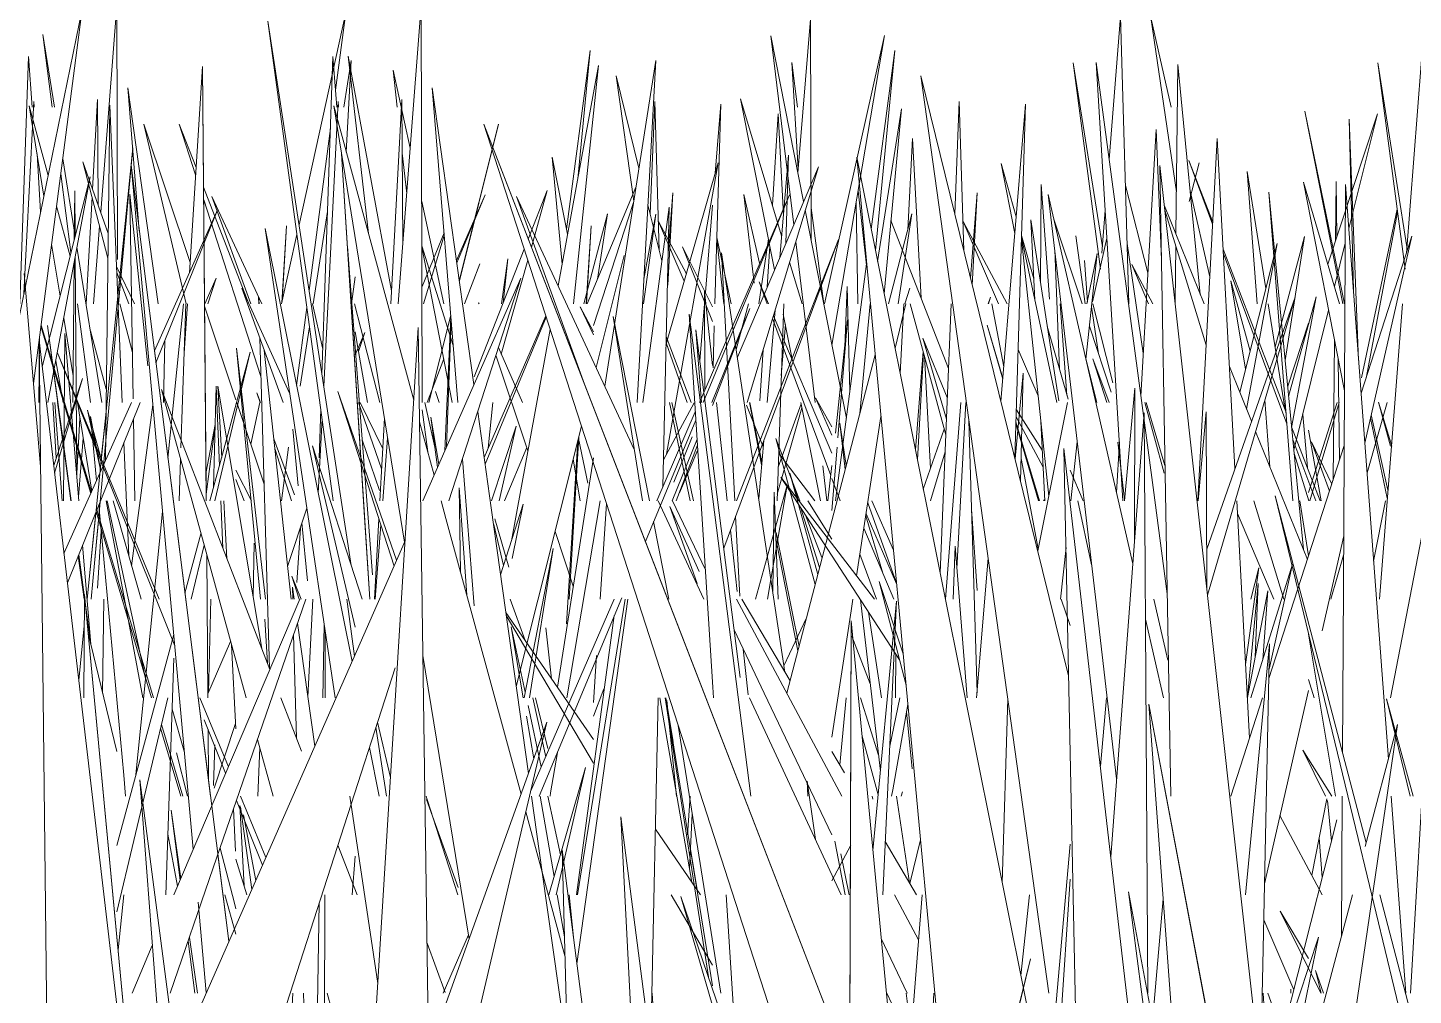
# Model space of a CAD drawing. Header units: millimetres. Extents: x -9575 to 27274, y -4387 to 11354.
# Drawn here: x -6146.04 to -6107.22, y 3088.56 to 3115.67 of the extents above; entities that cross this region are included whole.
import ezdxf

# ---------------------------------------------------------------- set-up
doc = ezdxf.new("R2010")
doc.units = ezdxf.units.MM
doc.layers.add('G-IMPT', color=8, linetype='Continuous', lineweight=9)

# ---------------------------------------------------------------- blocks, each defined once
blk = doc.blocks.new('Grass Array - 25_dwg-V14-North')
at = {"layer": 'G-IMPT'}
for p, q in [((-6138.436, 3110.147), (-6137.127, 3116.099)), ((-6137.414, 3113.917), (-6137.127, 3116.099)), ((-6124.462, 3111.608), (-6124.109, 3115.91)), ((-6124.088, 3109.716), (-6124.109, 3115.91)), ((-6145.616, 3115.485), (-6145.352, 3113.449)), ((-6145.616, 3115.485), (-6145.289, 3113.449)), ((-6124.302, 3110.8), (-6125.219, 3115.448)), ((-6124.58, 3110.147), (-6125.219, 3115.448)), ((-6123.719, 3107.931), (-6122.033, 3115.453)), ((-6123.508, 3106.775), (-6122.033, 3115.453)), ((-6136.492, 3109.908), (-6137.057, 3114.87)), ((-6135.847, 3108.298), (-6137.057, 3114.87)), ((-6131.177, 3108.434), (-6130.045, 3114.615)), ((-6130.744, 3107.931), (-6130.045, 3114.615)), ((-6113.873, 3109.886), (-6113.815, 3114.644)), ((-6113.191, 3108.198), (-6113.815, 3114.644)), ((-6135.683, 3113.449), (-6135.795, 3114.484)), ((-6135.321, 3112.296), (-6135.795, 3114.484)), ((-6125.174, 3110.699), (-6125.01, 3113.255)), ((-6124.868, 3110.418), (-6125.01, 3113.255)), ((-6122.229, 3109.124), (-6121.56, 3113.397)), ((-6122.047, 3108.215), (-6121.56, 3113.397)), ((-6109.202, 3107.931), (-6110.264, 3113.33)), ((-6110.264, 3113.33), (-6109.147, 3107.931)), ((-6141.594, 3107.931), (-6142.781, 3112.967)), ((-6141.489, 3109.094), (-6142.781, 3112.967)), ((-6138.154, 3108.304), (-6137.556, 3112.843)), ((-6133.946, 3108.58), (-6132.845, 3112.965)), ((-6133.945, 3108.579), (-6132.845, 3112.965)), ((-6145.055, 3111.997), (-6144.707, 3109.831)), ((-6143.79, 3109.216), (-6144.49, 3111.915)), ((-6143.782, 3109.909), (-6144.49, 3111.915)), ((-6135.42, 3111.022), (-6135.543, 3112.16)), ((-6124.972, 3109.228), (-6124.721, 3112.102)), ((-6124.804, 3109.622), (-6124.721, 3112.102)), ((-6145.11, 3111.578), (-6144.823, 3109.368)), ((-6128.157, 3106.777), (-6126.695, 3111.883)), ((-6128.14, 3103.722), (-6126.695, 3111.883)), ((-6123.888, 3111.773), (-6126.157, 3106.443)), ((-6125.88, 3105.172), (-6123.888, 3111.773)), ((-6111.88, 3111.645), (-6111.356, 3108.359)), ((-6111.88, 3111.645), (-6111.593, 3107.931)), ((-6111.593, 3107.931), (-6111.88, 3111.645)), ((-6145.63, 3106.166), (-6144.288, 3111.492)), ((-6145.47, 3105.172), (-6144.288, 3111.492)), ((-6130.369, 3107.931), (-6128.998, 3111.206)), ((-6144.73, 3109.739), (-6144.717, 3111.1)), ((-6144.707, 3109.827), (-6144.717, 3111.1)), ((-6143.084, 3105.273), (-6143.174, 3111.006)), ((-6142.672, 3106.196), (-6143.174, 3111.006)), ((-6134.375, 3107.931), (-6134.997, 3110.798)), ((-6132.014, 3109.749), (-6131.482, 3111.106)), ((-6131.927, 3109.525), (-6131.482, 3111.106)), ((-6130.188, 3107.329), (-6129.066, 3110.774)), ((-6110.302, 3101.047), (-6111.268, 3111.062)), ((-6110.595, 3102.413), (-6111.268, 3111.062)), ((-6123.105, 3104.73), (-6124.255, 3110.558)), ((-6138.924, 3107.931), (-6138.495, 3109.878)), ((-6134.118, 3106.767), (-6134.993, 3109.563)), ((-6134.991, 3108.424), (-6134.374, 3109.921)), ((-6134.952, 3107.931), (-6134.368, 3109.848)), ((-6125.558, 3107.931), (-6125.288, 3109.755)), ((-6123.981, 3105.172), (-6124.523, 3109.669)), ((-6116.677, 3109.842), (-6116.412, 3107.931)), ((-6113.897, 3107.979), (-6113.877, 3109.559)), ((-6112.083, 3105.455), (-6111.039, 3109.625)), ((-6111.892, 3104.982), (-6111.039, 3109.625)), ((-6144.659, 3103.095), (-6144.703, 3109.271)), ((-6144.657, 3109.521), (-6143.957, 3105.172)), ((-6134.144, 3105.172), (-6134.993, 3109.531)), ((-6133.526, 3105.884), (-6132.126, 3109.462)), ((-6132.765, 3107.931), (-6132.588, 3109.195)), ((-6132.717, 3107.953), (-6132.588, 3109.195)), ((-6126.85, 3107.436), (-6127.698, 3109.533)), ((-6126.85, 3107.849), (-6127.698, 3109.533)), ((-6125.219, 3100.212), (-6126.598, 3109.365)), ((-6126.229, 3102.413), (-6126.598, 3109.365)), ((-6125.322, 3108.406), (-6125.248, 3109.551)), ((-6117.267, 3109.444), (-6117.132, 3106.094)), ((-6144.774, 3105.172), (-6144.736, 3109.098)), ((-6143.046, 3107.931), (-6143.543, 3108.96)), ((-6143.206, 3107.931), (-6143.543, 3108.81)), ((-6133.798, 3107.931), (-6133.371, 3109.053)), ((-6132.771, 3106.522), (-6132.029, 3109.161)), ((-6116.351, 3107.993), (-6116.438, 3109.144)), ((-6125.287, 3107.931), (-6125.551, 3108.552)), ((-6125.321, 3107.931), (-6125.551, 3108.552)), ((-6123.15, 3106.726), (-6123.081, 3108.416)), ((-6123.005, 3105.487), (-6123.081, 3108.416)), ((-6121.462, 3107.931), (-6121.326, 3108.374)), ((-6144.637, 3107.931), (-6144.279, 3105.172)), ((-6143.104, 3106.569), (-6143.457, 3107.931)), ((-6140.205, 3105.245), (-6141.079, 3107.866)), ((-6138.504, 3105.647), (-6138.216, 3107.833)), ((-6137.769, 3106.663), (-6138.055, 3107.931)), ((-6134.801, 3105.172), (-6134.187, 3107.617)), ((-6134.8, 3105.172), (-6134.187, 3107.616)), ((-6126.189, 3106.65), (-6125.845, 3107.931)), ((-6125.325, 3105.172), (-6125.1, 3107.757)), ((-6125.044, 3102.413), (-6124.86, 3107.931)), ((-6121.741, 3106.688), (-6121.435, 3107.931)), ((-6117.12, 3107.931), (-6116.927, 3105.371)), ((-6116.039, 3106.531), (-6116.24, 3107.85)), ((-6116.197, 3107.931), (-6115.641, 3105.722)), ((-6111.287, 3107.931), (-6110.812, 3104.952)), ((-6134.183, 3107.566), (-6134.355, 3103.81)), ((-6134.172, 3107.436), (-6134.301, 3103.932)), ((-6134.301, 3103.932), (-6134.172, 3107.436)), ((-6123.543, 3103.121), (-6125.17, 3107.523)), ((-6123.512, 3103.753), (-6125.147, 3107.601)), ((-6124.927, 3105.93), (-6124.811, 3107.35)), ((-6123.068, 3107.485), (-6123.413, 3104.309)), ((-6123.068, 3107.485), (-6123.343, 3104.182)), ((-6145.728, 3105.172), (-6145.709, 3106.965)), ((-6144.992, 3107.107), (-6145.031, 3102.413)), ((-6144.992, 3107.107), (-6144.602, 3102.413)), ((-6144.602, 3102.413), (-6144.992, 3107.107)), ((-6132.486, 3101.291), (-6131.4, 3107.215)), ((-6120.303, 3104.706), (-6120.963, 3106.974)), ((-6120.279, 3105.308), (-6120.963, 3106.974)), ((-6125.526, 3105.218), (-6125.434, 3106.648)), ((-6121.17, 3103.841), (-6120.953, 3106.598)), ((-6121.116, 3103.573), (-6120.94, 3106.551)), ((-6134.848, 3105.172), (-6134.382, 3106.394)), ((-6118.377, 3103.587), (-6118.155, 3105.995)), ((-6118.222, 3102.959), (-6118.155, 3105.995)), ((-6140.76, 3105.631), (-6140.831, 3102.787)), ((-6140.76, 3105.631), (-6140.667, 3103.393)), ((-6139.515, 3105.172), (-6139.613, 3105.44)), ((-6139.527, 3105.172), (-6139.613, 3105.44)), ((-6139.415, 3102.879), (-6140.18, 3105.172)), ((-6139.789, 3103.998), (-6139.531, 3105.172)), ((-6134.829, 3103.791), (-6134.982, 3104.966)), ((-6134.629, 3103.917), (-6134.911, 3105.172)), ((-6133.138, 3103.892), (-6133.005, 3105.172)), ((-6128.228, 3103.56), (-6127.363, 3105.164)), ((-6125.433, 3103.93), (-6125.903, 3105.093)), ((-6125.478, 3103.419), (-6125.819, 3105.172)), ((-6125.471, 3103.497), (-6125.808, 3105.172)), ((-6125.038, 3102.604), (-6124.347, 3105.016)), ((-6125.013, 3103.357), (-6124.369, 3105.13)), ((-6111.384, 3105.235), (-6111.24, 3103.368)), ((-6111.24, 3103.368), (-6111.384, 3105.235)), ((-6143.039, 3102.413), (-6143.075, 3104.709)), ((-6141.04, 3103.224), (-6140.787, 3104.555)), ((-6134.555, 3103.357), (-6134.74, 3104.755)), ((-6134.518, 3103.441), (-6134.74, 3104.755)), ((-6141.035, 3102.599), (-6140.788, 3104.507)), ((-6138.567, 3102.583), (-6139.142, 3104.154)), ((-6138.457, 3102.836), (-6138.611, 3104.42)), ((-6136.18, 3102.705), (-6136.669, 3104.126)), ((-6130.342, 3102.909), (-6130.612, 3104.163)), ((-6127.939, 3102.939), (-6127.422, 3104.206)), ((-6138.643, 3102.413), (-6139.112, 3103.877)), ((-6138.733, 3103.915), (-6138.931, 3102.413)), ((-6132.677, 3102.413), (-6132.052, 3103.907)), ((-6127.267, 3103.838), (-6127.778, 3102.638)), ((-6125.56, 3102.477), (-6125.418, 3104.107)), ((-6123.365, 3103.914), (-6123.512, 3102.144)), ((-6130.558, 3102.413), (-6130.756, 3103.585)), ((-6123.766, 3103.392), (-6123.648, 3102.413)), ((-6123.512, 3103.4), (-6123.62, 3102.413)), ((-6139.768, 3102.413), (-6140.205, 3103.271)), ((-6139.969, 3102.413), (-6140.205, 3103.008)), ((-6124.685, 3103.185), (-6123.906, 3100.345)), ((-6124.685, 3103.185), (-6124.443, 3102.413)), ((-6124.443, 3102.413), (-6124.685, 3103.185)), ((-6123.281, 3102.413), (-6123.512, 3103.039)), ((-6125.649, 3099.654), (-6124.759, 3102.855)), ((-6125.219, 3100.212), (-6124.759, 3102.855)), ((-6125.168, 3099.879), (-6125.123, 3102.659)), ((-6125.015, 3099.654), (-6125.123, 3102.659)), ((-6140.626, 3102.413), (-6140.571, 3101.089)), ((-6127.282, 3100.1), (-6128.046, 3102.252)), ((-6127.231, 3100.435), (-6128.046, 3102.252)), ((-6124.378, 3102.207), (-6123.855, 3100.541)), ((-6123.855, 3100.541), (-6124.378, 3102.207)), ((-6110.406, 3102.413), (-6110.16, 3100.872)), ((-6138.199, 3100.168), (-6138.356, 3101.794)), ((-6126.088, 3099.744), (-6126.207, 3101.987)), ((-6124.43, 3098.336), (-6125.074, 3101.528)), ((-6121.772, 3099.654), (-6122.616, 3101.643)), ((-6144.499, 3101.167), (-6144.27, 3098.4)), ((-6144.27, 3098.4), (-6144.499, 3101.167)), ((-6124.464, 3098.207), (-6125.076, 3101.355)), ((-6122.261, 3099.654), (-6122.727, 3100.916)), ((-6125.219, 3100.212), (-6125.315, 3099.654)), ((-6124.828, 3097.615), (-6125.219, 3100.212)), ((-6111.872, 3096.9), (-6111.303, 3099.896)), ((-6111.87, 3096.913), (-6111.566, 3100.1)), ((-6111.658, 3098.029), (-6111.566, 3100.1)), ((-6111.443, 3097.957), (-6111.303, 3099.896)), ((-6140.908, 3099.654), (-6140.973, 3097.04)), ((-6124.854, 3097.792), (-6124.223, 3099.132)), ((-6131.36, 3097.425), (-6131.521, 3098.855)), ((-6123.287, 3095.012), (-6123.11, 3096.895)), ((-6122.709, 3096.895), (-6122.202, 3095.282)), ((-6122.202, 3095.282), (-6122.709, 3096.895)), ((-6122.663, 3095.819), (-6122.212, 3094.177)), ((-6140.218, 3092.6), (-6140.267, 3093.784)), ((-6109.624, 3094.012), (-6109.515, 3092.88)), ((-6123.427, 3092.878), (-6123.135, 3091.377)), ((-6109.775, 3091.855), (-6109.862, 3092.974)), ((-6123.028, 3091.377), (-6123.259, 3092.525)), ((-6110.652, 3088.728), (-6110.658, 3088.618))]:
    blk.add_line(p, q, dxfattribs=at)
blk = doc.blocks.new('Grass Array - 25_dwg-V15-North')
at = {"layer": 'G-IMPT'}
for p, q in [((-6125.116, 3108.888), (-6126.069, 3113.681)), ((-6124.918, 3109.843), (-6126.069, 3113.681)), ((-6108.901, 3108.321), (-6109.022, 3113.106)), ((-6108.755, 3106.349), (-6109.022, 3113.106)), ((-6112.846, 3110.169), (-6113.51, 3111.952)), ((-6112.843, 3110.222), (-6113.51, 3111.952)), ((-6118.386, 3109.905), (-6118.769, 3111.863)), ((-6118.347, 3110.375), (-6118.769, 3111.863)), ((-6109.152, 3105.493), (-6110.297, 3111.341)), ((-6109.287, 3107.931), (-6110.297, 3111.341)), ((-6120.245, 3106.126), (-6121.854, 3110.269)), ((-6117.825, 3108.04), (-6117.935, 3110.285)), ((-6117.154, 3105.212), (-6117.935, 3110.285)), ((-6116.503, 3107.931), (-6117.291, 3110.307)), ((-6117.854, 3108.637), (-6118.197, 3109.847)), ((-6110.788, 3104.89), (-6112.552, 3109.465)), ((-6110.763, 3104.575), (-6112.546, 3109.362)), ((-6124.344, 3107.931), (-6124.695, 3109.099)), ((-6114.644, 3107.931), (-6115.112, 3109.032)), ((-6114.521, 3107.931), (-6115.112, 3109.032)), ((-6133.397, 3107.931), (-6133.409, 3107.966)), ((-6133.393, 3107.931), (-6133.409, 3107.966)), ((-6124.609, 3106.334), (-6124.87, 3107.647)), ((-6120.321, 3104.264), (-6121.314, 3107.931)), ((-6119.028, 3107.931), (-6118.693, 3106.165)), ((-6116.895, 3105.259), (-6117.477, 3107.309)), ((-6115.685, 3105.462), (-6116.297, 3107.309)), ((-6127.566, 3105.172), (-6128.156, 3106.838)), ((-6127.456, 3105.172), (-6128.152, 3107.018)), ((-6132.023, 3103.819), (-6132.919, 3106.499)), ((-6132.174, 3105.172), (-6132.852, 3106.706)), ((-6116.089, 3105.172), (-6116.393, 3106.402)), ((-6123.512, 3104.253), (-6123.968, 3105.299)), ((-6123.512, 3104.485), (-6123.968, 3105.299)), ((-6123.83, 3102.413), (-6124.378, 3105.172)), ((-6118.343, 3104.961), (-6117.617, 3103.835)), ((-6114.205, 3103.185), (-6114.747, 3105.172)), ((-6114.18, 3103.408), (-6114.704, 3105.172)), ((-6117.593, 3103.353), (-6118.349, 3104.767)), ((-6117.547, 3102.413), (-6117.657, 3104.637)), ((-6123.978, 3100.069), (-6125.076, 3104.159)), ((-6124.405, 3102.413), (-6125.076, 3104.159)), ((-6109.833, 3102.413), (-6110.634, 3104.491)), ((-6109.958, 3102.413), (-6110.6, 3104.136)), ((-6123.985, 3102.413), (-6125, 3103.744)), ((-6110.153, 3102.413), (-6110.561, 3103.736)), ((-6118.208, 3103.598), (-6117.729, 3101.068)), ((-6123.512, 3101.342), (-6124.182, 3102.413)), ((-6121.699, 3100.103), (-6122.507, 3102.355)), ((-6121.786, 3101.034), (-6122.39, 3102.413)), ((-6123.793, 3100.821), (-6124.251, 3102.011)), ((-6122.563, 3101.99), (-6122.081, 3100.382)), ((-6121.698, 3100.087), (-6122.554, 3102.052)), ((-6111.132, 3099.654), (-6112.151, 3102.055)), ((-6130.754, 3100.021), (-6131.265, 3101.553)), ((-6122.436, 3097.29), (-6122.948, 3098.622)), ((-6122.362, 3094.053), (-6122.385, 3094.136))]:
    blk.add_line(p, q, dxfattribs=at)
blk = doc.blocks.new('Grass Array - 25_dwg-V18-North')
at = {"layer": 'G-IMPT'}
for p in [(-6133.946, 3108.58), (-6133.945, 3108.579)]:
    blk.add_line(p, (-6132.845, 3112.965), dxfattribs=at)
blk = doc.blocks.new('Grass Array - Grass Array-440235-North')
for name in ['Grass Array - 25_dwg-V14-North', 'Grass Array - 25_dwg-V15-North', 'Grass Array - 25_dwg-V18-North']:
    blk.add_blockref(name, (0, 0))
blk = doc.blocks.new('Grass Array - 25_dwg-V29-North')
at = {"layer": 'G-IMPT'}
for p, q in [((-6143.513, 3108.162), (-6143.093, 3112.304)), ((-6143.495, 3107.931), (-6143.093, 3112.304)), ((-6130.389, 3107.931), (-6130.253, 3110.12)), ((-6130.382, 3107.931), (-6130.253, 3110.12)), ((-6118.719, 3105.85), (-6119.164, 3107.334)), ((-6118.721, 3105.826), (-6119.164, 3107.334)), ((-6143.975, 3103.596), (-6143.842, 3104.91)), ((-6144.251, 3102.658), (-6144.666, 3104.036)), ((-6144.269, 3102.618), (-6144.665, 3103.951)), ((-6144.299, 3100.404), (-6144.128, 3102.09)), ((-6144.161, 3100.67), (-6144.043, 3101.959))]:
    blk.add_line(p, q, dxfattribs=at)
blk = doc.blocks.new('Grass Array - 25_dwg-V33-North')
at = {"layer": 'G-IMPT'}
for p, q in [((-6143.513, 3108.162), (-6143.093, 3112.304)), ((-6143.495, 3107.931), (-6143.093, 3112.304)), ((-6130.389, 3107.931), (-6130.253, 3110.12)), ((-6130.382, 3107.931), (-6130.253, 3110.12)), ((-6144.269, 3102.618), (-6145.664, 3107.312)), ((-6144.251, 3102.658), (-6145.66, 3107.339)), ((-6118.719, 3105.85), (-6119.164, 3107.334)), ((-6118.721, 3105.826), (-6119.164, 3107.334)), ((-6145.019, 3103.847), (-6145.197, 3105.172)), ((-6145.018, 3103.902), (-6145.192, 3105.172)), ((-6143.975, 3103.596), (-6143.842, 3104.91)), ((-6117.719, 3102.413), (-6118.354, 3104.576)), ((-6117.69, 3102.413), (-6118.353, 3104.626)), ((-6130.707, 3102.413), (-6130.601, 3104.204)), ((-6130.732, 3102.413), (-6130.627, 3104.101)), ((-6144.374, 3099.654), (-6144.128, 3102.09)), ((-6144.161, 3100.67), (-6144.043, 3101.959)), ((-6127.959, 3095.672), (-6128.14, 3096.79)), ((-6127.974, 3095.57), (-6128.156, 3096.745)), ((-6127.286, 3091.517), (-6127.47, 3092.653))]:
    blk.add_line(p, q, dxfattribs=at)
blk = doc.blocks.new('Grass Array - 25_dwg-V35-North')
at = {"layer": 'G-IMPT'}
for p, q in [((-7311.913, 3108.162), (-7311.493, 3112.304)), ((-7311.895, 3107.931), (-7311.493, 3112.304)), ((-7298.789, 3107.931), (-7298.653, 3110.12)), ((-7298.782, 3107.931), (-7298.653, 3110.12)), ((-7312.669, 3102.618), (-7314.064, 3107.312)), ((-7312.651, 3102.658), (-7314.06, 3107.339)), ((-7313.226, 3102.413), (-7313.885, 3107.322)), ((-7313.215, 3102.413), (-7313.885, 3107.322)), ((-7287.119, 3105.85), (-7287.564, 3107.334)), ((-7287.121, 3105.826), (-7287.564, 3107.334)), ((-7312.375, 3103.596), (-7312.242, 3104.91)), ((-7286.119, 3102.413), (-7286.754, 3104.576)), ((-7286.09, 3102.413), (-7286.753, 3104.626)), ((-7299.269, 3099.654), (-7299.001, 3104.204)), ((-7299.346, 3098.964), (-7299.027, 3104.101)), ((-7312.774, 3099.654), (-7312.528, 3102.09)), ((-7312.561, 3100.67), (-7312.443, 3101.959)), ((-7312.856, 3099.654), (-7313.019, 3100.868)), ((-7312.665, 3098.381), (-7313.008, 3100.896)), ((-7296.359, 3095.672), (-7296.54, 3096.79)), ((-7296.374, 3095.57), (-7296.556, 3096.745)), ((-7295.686, 3091.517), (-7295.87, 3092.653))]:
    blk.add_line(p, q, dxfattribs=at)
blk = doc.blocks.new('Grass Array - Grass Array-440908-North')
for name, p in [('Grass Array - 25_dwg-V33-North', (0, 0)), ('Grass Array - 25_dwg-V35-North', (1168.4, 0)), ('Grass Array - 25_dwg-V35-North', (1168.4, 0)), ('Grass Array - 25_dwg-V29-North', (0, 0))]:
    blk.add_blockref(name, p)
blk = doc.blocks.new('Grass Array - 25_dwg-V39-North')
at = {"layer": 'G-IMPT'}
for p in [(-6138.918, 3107.958), (-6138.908, 3108.002)]:
    blk.add_line(p, (-6138.783, 3110.12), dxfattribs=at)
blk = doc.blocks.new('Grass Array - 25_dwg-V43-North')
at = {"layer": 'G-IMPT'}
for p in [(-6138.918, 3107.958), (-6138.908, 3108.002)]:
    blk.add_line(p, (-6138.783, 3110.12), dxfattribs=at)
blk = doc.blocks.new('Grass Array - 25_dwg-V45-North')
at = {"layer": 'G-IMPT'}
for p, q in [((-6143.54, 3116.294), (-6143.991, 3110.501)), ((-6143.54, 3116.294), (-6143.523, 3109.175)), ((-6115.742, 3111.98), (-6115.43, 3115.987)), ((-6115.19, 3107.931), (-6115.43, 3115.987)), ((-6113.859, 3111.075), (-6114.576, 3115.957)), ((-6114.006, 3113.449), (-6114.576, 3115.957)), ((-6130.939, 3110.022), (-6130.282, 3115.032)), ((-6130.626, 3111.441), (-6130.282, 3115.032)), ((-6146.256, 3107.931), (-6146.016, 3114.861)), ((-6145.909, 3113.449), (-6146.016, 3114.861)), ((-6137.176, 3113.449), (-6136.972, 3114.749)), ((-6137.111, 3112.185), (-6136.972, 3114.749)), ((-6124.635, 3114.697), (-6124.453, 3111.71)), ((-6124.635, 3114.697), (-6124.469, 3113.449)), ((-6115.933, 3109.529), (-6116.749, 3114.689)), ((-6115.982, 3108.906), (-6116.749, 3114.689)), ((-6129.061, 3110.806), (-6129.553, 3114.323)), ((-6128.915, 3111.736), (-6129.553, 3114.323)), ((-6142.909, 3109.984), (-6143.234, 3113.989)), ((-6143.234, 3113.989), (-6142.384, 3107.931)), ((-6145.868, 3113.603), (-6146.142, 3108.225)), ((-6145.583, 3110.952), (-6145.995, 3113.486)), ((-6145.464, 3111.534), (-6145.995, 3113.486)), ((-6145.868, 3113.603), (-6145.859, 3113.449)), ((-6145.859, 3113.449), (-6145.868, 3113.603)), ((-6144.22, 3111.151), (-6144.082, 3113.659)), ((-6144.065, 3110.713), (-6144.082, 3113.659)), ((-6128.599, 3110.453), (-6128.471, 3113.605)), ((-6128.345, 3109.425), (-6128.471, 3113.605)), ((-6126.785, 3107.931), (-6126.618, 3113.527)), ((-6126.777, 3111.597), (-6126.618, 3113.527)), ((-6109.617, 3109.047), (-6108.231, 3113.261)), ((-6109.03, 3110.043), (-6108.231, 3113.261)), ((-6141.791, 3112.972), (-6141.331, 3111.55)), ((-6141.791, 3112.972), (-6141.318, 3111.751)), ((-6141.318, 3111.751), (-6141.791, 3112.972)), ((-6114.422, 3112.821), (-6114.857, 3105.351)), ((-6114.422, 3112.821), (-6114.275, 3109.163)), ((-6121.385, 3110.006), (-6121.249, 3112.564)), ((-6121.007, 3108.088), (-6121.249, 3112.564)), ((-6145.775, 3112.135), (-6145.673, 3110.516)), ((-6145.673, 3110.516), (-6145.775, 3112.135)), ((-6131.065, 3109.047), (-6131.345, 3112.045)), ((-6130.912, 3109.883), (-6131.345, 3112.045)), ((-6113.498, 3110.802), (-6113.224, 3111.885)), ((-6141.107, 3111.206), (-6139.84, 3107.931)), ((-6139.84, 3107.931), (-6141.107, 3111.206)), ((-6117.666, 3108.536), (-6117.651, 3111.274)), ((-6117.413, 3108.067), (-6117.651, 3111.274)), ((-6114.656, 3108.8), (-6115.289, 3111.249)), ((-6109.402, 3109.7), (-6109.385, 3111.362)), ((-6109.366, 3109.809), (-6109.385, 3111.362)), ((-6144.398, 3107.931), (-6144.233, 3110.924)), ((-6141.104, 3110.848), (-6139.504, 3105.896)), ((-6139.785, 3107.931), (-6140.874, 3110.944)), ((-6139.473, 3107.931), (-6140.874, 3110.944)), ((-6134.025, 3109.144), (-6133.226, 3110.986)), ((-6134.016, 3109.085), (-6133.226, 3110.986)), ((-6128.108, 3108.461), (-6127.968, 3111.043)), ((-6128.1, 3109.358), (-6127.968, 3111.043)), ((-6125.689, 3108.515), (-6125.979, 3110.997)), ((-6125.539, 3109.073), (-6125.979, 3110.997)), ((-6122.784, 3107.931), (-6122.832, 3110.751)), ((-6122.541, 3109.017), (-6122.772, 3111.104)), ((-6112.925, 3108.694), (-6113.472, 3111.101)), ((-6144.848, 3109.268), (-6145.228, 3110.666)), ((-6138.042, 3107.931), (-6137.636, 3110.52)), ((-6130.457, 3107.931), (-6129.797, 3110.46)), ((-6130.077, 3108.627), (-6129.797, 3110.46)), ((-6128.275, 3109.137), (-6128.661, 3110.704)), ((-6127.052, 3108.25), (-6126.85, 3110.701)), ((-6124.091, 3110.625), (-6123.731, 3107.931)), ((-6115.947, 3109.352), (-6115.853, 3110.559)), ((-6108.674, 3105.864), (-6107.675, 3110.587)), ((-6108.548, 3105.853), (-6107.664, 3110.504)), ((-6144.021, 3110.108), (-6144.191, 3107.931)), ((-6138.918, 3107.958), (-6138.783, 3110.12)), ((-6138.908, 3108.002), (-6138.783, 3110.12)), ((-6127.645, 3108.566), (-6128.365, 3110.239)), ((-6127.585, 3108.776), (-6128.365, 3110.239)), ((-6145.129, 3108.153), (-6145.365, 3109.609)), ((-6126.73, 3109.754), (-6126.537, 3107.931)), ((-6126.729, 3109.788), (-6126.331, 3107.931)), ((-6126.331, 3107.931), (-6126.729, 3109.788)), ((-6116.212, 3107.99), (-6115.805, 3109.775)), ((-6114.787, 3106.549), (-6115.24, 3109.625)), ((-6111.096, 3106.733), (-6110.275, 3109.82)), ((-6110.813, 3106.348), (-6110.275, 3109.82)), ((-6109.432, 3108.422), (-6109.13, 3109.638)), ((-6141.072, 3107.931), (-6140.753, 3108.655)), ((-6140.987, 3107.931), (-6140.753, 3108.655)), ((-6136.967, 3107.931), (-6136.864, 3108.692)), ((-6111.922, 3106.099), (-6112.332, 3108.574)), ((-6111.795, 3106.607), (-6112.332, 3108.574)), ((-6119.133, 3107.931), (-6119.067, 3108.122)), ((-6119.123, 3107.931), (-6119.067, 3108.122)), ((-6110.716, 3105.341), (-6109.945, 3108.131)), ((-6110.632, 3104.473), (-6109.945, 3108.131)), ((-6127.21, 3106.332), (-6127.078, 3107.931)), ((-6121.599, 3105.979), (-6121.495, 3107.931)), ((-6110.571, 3103.833), (-6109.596, 3107.76)), ((-6144.766, 3105.919), (-6145.028, 3107.533)), ((-6138.404, 3105.628), (-6138.142, 3107.293)), ((-6126.838, 3106.139), (-6126.803, 3107.318)), ((-6110.743, 3105.622), (-6110.16, 3107.395)), ((-6143.835, 3105.54), (-6144.28, 3107.177)), ((-6109.472, 3102.997), (-6109.431, 3106.917)), ((-6120.749, 3103.319), (-6120.92, 3106.477)), ((-6145.252, 3106.34), (-6145.045, 3105.172)), ((-6109.291, 3103.556), (-6109.325, 3106.375)), ((-6145.335, 3105.172), (-6145.236, 3103.619)), ((-6145.236, 3103.619), (-6145.335, 3105.172)), ((-6145.069, 3102.413), (-6145.279, 3105.172)), ((-6144.241, 3102.681), (-6144.645, 3105.172)), ((-6110.16, 3102.651), (-6109.36, 3105.172)), ((-6110.12, 3102.413), (-6109.304, 3105.172)), ((-6144.66, 3103.182), (-6144.574, 3104.734)), ((-6110.191, 3103.343), (-6110.322, 3104.835)), ((-6144.611, 3102.522), (-6144.483, 3104.173)), ((-6120.95, 3102.745), (-6120.363, 3104.42)), ((-6109.809, 3102.413), (-6110.16, 3104.392)), ((-6120.743, 3102.413), (-6120.341, 3103.782)), ((-6109.572, 3102.689), (-6110.075, 3104.068)), ((-6109.509, 3102.882), (-6110.075, 3104.068)), ((-6144.076, 3099.966), (-6143.977, 3101.561)), ((-6138.497, 3100.126), (-6138.397, 3101.645))]:
    blk.add_line(p, q, dxfattribs=at)
blk = doc.blocks.new('Grass Array - Grass Array-V47-North')
for name in ['Grass Array - 25_dwg-V45-North', 'Grass Array - 25_dwg-V39-North', 'Grass Array - 25_dwg-V39-North', 'Grass Array - 25_dwg-V43-North']:
    blk.add_blockref(name, (0, 0))
blk = doc.blocks.new('Grass Array - 25_dwg-V50-North')
at = {"layer": 'G-IMPT'}
for p, q in [((-6146.973, 3104.17), (-6144.511, 3116.187)), ((-6145.873, 3105.703), (-6144.511, 3116.187)), ((-6135.01, 3116.294), (-6135.661, 3107.931)), ((-6135.01, 3116.294), (-6134.983, 3105.172)), ((-6136.974, 3100.602), (-6139.31, 3115.854)), ((-6137.674, 3103.86), (-6139.31, 3115.854)), ((-6107.417, 3109.352), (-6106.9, 3115.987)), ((-6122.409, 3110.022), (-6121.751, 3115.032)), ((-6122.29, 3109.425), (-6121.751, 3115.032)), ((-6137.794, 3105.953), (-6137.486, 3114.861)), ((-6137.379, 3113.449), (-6137.486, 3114.861)), ((-6129.874, 3105.628), (-6128.442, 3114.749)), ((-6128.96, 3105.172), (-6128.442, 3114.749)), ((-6116.105, 3114.697), (-6115.357, 3102.413)), ((-6116.105, 3114.697), (-6114.514, 3102.784)), ((-6107.403, 3109.529), (-6108.219, 3114.689)), ((-6107.452, 3108.906), (-6108.219, 3114.689)), ((-6141.135, 3114.584), (-6141.508, 3108.803)), ((-6141.135, 3114.584), (-6141.036, 3102.741)), ((-6141.034, 3102.413), (-6141.135, 3114.584)), ((-6117.431, 3088.618), (-6121.023, 3114.323)), ((-6118.148, 3102.661), (-6121.023, 3114.323)), ((-6133.989, 3105.172), (-6134.704, 3113.989)), ((-6134.704, 3113.989), (-6133.537, 3105.669)), ((-6143.859, 3103.536), (-6143.738, 3113.505)), ((-6143.387, 3105.172), (-6143.738, 3113.505)), ((-6137.338, 3113.603), (-6137.744, 3105.629)), ((-6135.479, 3101.255), (-6137.465, 3113.486)), ((-6135.22, 3105.23), (-6137.465, 3113.486)), ((-6137.338, 3113.603), (-6137.329, 3113.449)), ((-6137.329, 3113.449), (-6137.338, 3113.603)), ((-6135.868, 3107.931), (-6135.552, 3113.659)), ((-6135.529, 3109.618), (-6135.552, 3113.659)), ((-6120.069, 3110.453), (-6119.94, 3113.605)), ((-6119.815, 3109.425), (-6119.94, 3113.605)), ((-6118.773, 3105.196), (-6118.088, 3113.527)), ((-6118.383, 3103.612), (-6118.088, 3113.527)), ((-6133.26, 3112.972), (-6112.268, 3048)), ((-6133.26, 3112.972), (-6128.834, 3101.532)), ((-6108.195, 3048.185), (-6133.26, 3112.972)), ((-6105.892, 3112.821), (-6107.301, 3088.618)), ((-6144.374, 3099.654), (-6143.093, 3112.304)), ((-6144.161, 3100.67), (-6143.093, 3112.304)), ((-6113.258, 3102.413), (-6112.719, 3112.564)), ((-6112.219, 3103.319), (-6112.719, 3112.564)), ((-6137.245, 3112.135), (-6136.601, 3101.96)), ((-6136.455, 3099.654), (-6137.245, 3112.135)), ((-6120.208, 3084.143), (-6122.815, 3112.045)), ((-6120.546, 3100.726), (-6122.815, 3112.045)), ((-6143.14, 3111.815), (-6141.398, 3092.648)), ((-6143.14, 3111.815), (-6141.701, 3100.398)), ((-6140.4, 3090.071), (-6143.14, 3111.815)), ((-6114.127, 3100.466), (-6114.32, 3111.81)), ((-6111.145, 3083.1), (-6114.32, 3111.81)), ((-6109.182, 3099.965), (-6109.121, 3111.274)), ((-6107.923, 3095.173), (-6109.121, 3111.274)), ((-6130.48, 3105.786), (-6132.344, 3110.944)), ((-6129.047, 3103.849), (-6132.344, 3110.944)), ((-6127.218, 3105.172), (-6124.696, 3110.986)), ((-6127.114, 3105.172), (-6124.696, 3110.986)), ((-6119.625, 3108.654), (-6119.438, 3111.043)), ((-6119.578, 3108.461), (-6119.438, 3111.043)), ((-6116.128, 3099.71), (-6117.449, 3110.997)), ((-6115.083, 3100.65), (-6117.449, 3110.997)), ((-6142.485, 3106.615), (-6140.711, 3110.587)), ((-6142.443, 3106.281), (-6140.711, 3110.587)), ((-6128.807, 3105.172), (-6128.072, 3110.643)), ((-6128.783, 3107.931), (-6128.439, 3110.449)), ((-6128.773, 3108.622), (-6128.439, 3110.449)), ((-6128.244, 3102.807), (-6128.072, 3110.643)), ((-6121.927, 3107.931), (-6121.267, 3110.46)), ((-6121.654, 3107.931), (-6121.267, 3110.46)), ((-6113.083, 3107.931), (-6114.196, 3110.684)), ((-6113.026, 3106.777), (-6114.181, 3110.554)), ((-6137.426, 3096.895), (-6139.387, 3110.043)), ((-6137.211, 3099.208), (-6139.387, 3110.043)), ((-6130.389, 3107.931), (-6130.253, 3110.12)), ((-6130.382, 3107.931), (-6130.253, 3110.12)), ((-6118.842, 3107.931), (-6119.835, 3110.239)), ((-6118.604, 3107.931), (-6119.835, 3110.239)), ((-6126.541, 3101.088), (-6123.323, 3109.737)), ((-6126.181, 3102.413), (-6123.323, 3109.737)), ((-6118.2, 3109.754), (-6117.435, 3102.548)), ((-6118.199, 3109.788), (-6117.21, 3105.172)), ((-6117.21, 3105.172), (-6118.199, 3109.788)), ((-6108.686, 3105.428), (-6107.264, 3109.826)), ((-6108.582, 3104.033), (-6107.264, 3109.826)), ((-6136.381, 3100.338), (-6137.081, 3109.545)), ((-6129.327, 3109.292), (-6130.115, 3106.147)), ((-6116.395, 3106.385), (-6116.082, 3109.345)), ((-6116.364, 3107.931), (-6116.082, 3109.345)), ((-6145.677, 3103.376), (-6146.131, 3108.781)), ((-6123.409, 3102.413), (-6122.536, 3109.059)), ((-6134.97, 3102.413), (-6132.223, 3108.655)), ((-6134.236, 3102.413), (-6132.223, 3108.655)), ((-6138.882, 3105.172), (-6140.038, 3108.375)), ((-6138.7, 3105.434), (-6140.038, 3108.375)), ((-6139.549, 3107.931), (-6139.57, 3108.129)), ((-6139.564, 3107.931), (-6139.57, 3108.129)), ((-6127.072, 3105.51), (-6127.076, 3108.292)), ((-6126.85, 3106.204), (-6127.076, 3108.292)), ((-6113.011, 3101.06), (-6110.537, 3108.122)), ((-6112.989, 3099.77), (-6110.537, 3108.122)), ((-6142.106, 3103.612), (-6141.669, 3107.931)), ((-6141.742, 3103.896), (-6141.606, 3107.931)), ((-6141.564, 3107.931), (-6141.653, 3106.551)), ((-6136.175, 3105.172), (-6136.879, 3107.931)), ((-6130.188, 3107.147), (-6130.565, 3107.852)), ((-6130.188, 3107.061), (-6130.565, 3107.852)), ((-6125.78, 3094.136), (-6127.509, 3107.641)), ((-6126.843, 3097.189), (-6127.509, 3107.641)), ((-6126.87, 3105.172), (-6125.81, 3107.802)), ((-6126.85, 3105.088), (-6125.81, 3107.802)), ((-6122.728, 3104.859), (-6122.433, 3107.931)), ((-6120.414, 3101.99), (-6120.172, 3107.931)), ((-6107.838, 3103.949), (-6107.528, 3107.931)), ((-6144.269, 3102.618), (-6145.664, 3107.312)), ((-6144.251, 3102.658), (-6145.66, 3107.339)), ((-6144.826, 3102.413), (-6145.485, 3107.322)), ((-6144.815, 3102.413), (-6145.485, 3107.322)), ((-6135.75, 3096.661), (-6135.094, 3107.268)), ((-6134.807, 3086.969), (-6135.094, 3107.268)), ((-6133.252, 3103.631), (-6131.522, 3107.593)), ((-6133.226, 3103.443), (-6131.511, 3107.559)), ((-6128.62, 3102.413), (-6129.641, 3107.578)), ((-6128.818, 3102.413), (-6129.641, 3107.578)), ((-6118.719, 3105.85), (-6119.164, 3107.334)), ((-6118.721, 3105.826), (-6119.164, 3107.334)), ((-6144.491, 3096.418), (-6145.716, 3106.911)), ((-6145.06, 3048), (-6145.716, 3106.911)), ((-6142.193, 3106.902), (-6142.23, 3105.172)), ((-6139.263, 3097.715), (-6139.536, 3106.985)), ((-6136.767, 3106.595), (-6136.864, 3107.149)), ((-6136.864, 3106.506), (-6136.594, 3107.128)), ((-6136.767, 3106.595), (-6136.594, 3107.128)), ((-6126.078, 3097.46), (-6127.32, 3107.201)), ((-6127.159, 3105.172), (-6127.32, 3107.201)), ((-6142.351, 3099.654), (-6145.198, 3106.564)), ((-6141.916, 3098.347), (-6145.198, 3106.564)), ((-6140.932, 3102.413), (-6139.805, 3106.583)), ((-6140.798, 3102.413), (-6139.805, 3106.583)), ((-6139.378, 3099.654), (-6140.191, 3106.69)), ((-6139.517, 3099.654), (-6140.191, 3106.69)), ((-6138.657, 3099.654), (-6139.409, 3106.631)), ((-6136.767, 3106.595), (-6136.514, 3105.172)), ((-6124.774, 3097.02), (-6122.298, 3106.509)), ((-6117.733, 3105.355), (-6118.292, 3106.655)), ((-6115.746, 3105.172), (-6116.199, 3106.395)), ((-6115.806, 3105.172), (-6116.199, 3106.395)), ((-6111.755, 3104.644), (-6112.374, 3106.174)), ((-6145.307, 3103.404), (-6144.503, 3105.846)), ((-6145.282, 3103.187), (-6144.503, 3105.846)), ((-6142.292, 3105.529), (-6139.92, 3096.895)), ((-6142.292, 3105.529), (-6139.253, 3097.689)), ((-6140.602, 3103.632), (-6140.706, 3105.623)), ((-6139.48, 3098.273), (-6140.706, 3105.623)), ((-6135.703, 3100.747), (-6137.346, 3105.481)), ((-6135.773, 3100.587), (-6137.346, 3105.481)), ((-6134.511, 3105.172), (-6134.617, 3105.481)), ((-6134.506, 3105.172), (-6134.617, 3105.481)), ((-6115.313, 3102.413), (-6115.027, 3105.574)), ((-6115.037, 3101.265), (-6115.027, 3105.574)), ((-6145.019, 3100.938), (-6143.129, 3105.172)), ((-6144.923, 3100.113), (-6142.889, 3105.172)), ((-6143.99, 3103.244), (-6144.36, 3104.954)), ((-6143.976, 3103.598), (-6144.36, 3104.954)), ((-6142.53, 3105.105), (-6143.125, 3100.592)), ((-6137.874, 3103.62), (-6137.827, 3104.982)), ((-6136.122, 3103.313), (-6136.774, 3105.172)), ((-6136.091, 3103.873), (-6136.726, 3105.172)), ((-6133.431, 3104.91), (-6133.054, 3102.22)), ((-6128.415, 3102.413), (-6127.335, 3104.903)), ((-6127.476, 3102.413), (-6128.054, 3105.172)), ((-6127.382, 3102.413), (-6127.994, 3105.172)), ((-6126.44, 3102.413), (-6126.739, 3105.172)), ((-6120.331, 3099.656), (-6119.899, 3105.172)), ((-6120.009, 3100.505), (-6119.756, 3105.172)), ((-6117.741, 3101.008), (-6116.913, 3105.172)), ((-6113.025, 3104.912), (-6113.246, 3102.413)), ((-6113.246, 3102.413), (-6113.025, 3104.912)), ((-6113.025, 3104.912), (-6113.007, 3099.931)), ((-6108.52, 3103.194), (-6107.955, 3105.172)), ((-6108.198, 3105.176), (-6107.86, 3103.949)), ((-6108.198, 3105.176), (-6107.824, 3103.949)), ((-6107.824, 3103.949), (-6108.198, 3105.176)), ((-6144.273, 3104.775), (-6143.99, 3103.243)), ((-6144.273, 3104.775), (-6144.108, 3102.979)), ((-6137.791, 3104.714), (-6137.897, 3102.625)), ((-6136.172, 3102.413), (-6136.044, 3104.734)), ((-6134.651, 3103.137), (-6135.057, 3104.628)), ((-6128.735, 3101.276), (-6127.32, 3104.677)), ((-6123.107, 3103.407), (-6123.287, 3104.593)), ((-6123.136, 3103.296), (-6123.287, 3104.593)), ((-6122.82, 3100.312), (-6122.136, 3104.78)), ((-6119.445, 3097.031), (-6119.673, 3104.664)), ((-6117.719, 3102.413), (-6118.354, 3104.576)), ((-6117.69, 3102.413), (-6118.353, 3104.626)), ((-6115.697, 3092.437), (-6114.767, 3104.882)), ((-6114.697, 3094.451), (-6114.767, 3104.882)), ((-6107.952, 3102.49), (-6108.424, 3104.729)), ((-6107.935, 3102.711), (-6108.403, 3104.819)), ((-6107.859, 3096.895), (-6106.367, 3104.657)), ((-6136.09, 3102.413), (-6135.953, 3104.173)), ((-6133.04, 3102.413), (-6132.356, 3104.508)), ((-6132.833, 3102.413), (-6132.356, 3104.508)), ((-6130.525, 3104.507), (-6132.352, 3097.213)), ((-6130.869, 3099.654), (-6130.601, 3104.204)), ((-6127.982, 3102.413), (-6127.286, 3104.139)), ((-6110.191, 3100.773), (-6111.641, 3104.361)), ((-6143.206, 3100.877), (-6143.34, 3104.05)), ((-6136.864, 3098.87), (-6138.062, 3103.956)), ((-6136.667, 3099.654), (-6138.062, 3103.956)), ((-6137.674, 3103.86), (-6137.477, 3102.413)), ((-6130.946, 3098.964), (-6130.627, 3104.101)), ((-6127.876, 3102.413), (-6127.276, 3103.978)), ((-6115.86, 3093.855), (-6117.009, 3103.884)), ((-6116.3, 3069.306), (-6117.009, 3103.884)), ((-6116.814, 3102.413), (-6116.639, 3104.071)), ((-6115.54, 3102.647), (-6115.457, 3104.069)), ((-6115.31, 3102.452), (-6115.501, 3104.059)), ((-6111.269, 3097.439), (-6109.161, 3103.96)), ((-6107.838, 3103.949), (-6108.173, 3099.654)), ((-6141.792, 3102.413), (-6141.753, 3103.568)), ((-6133.526, 3099.47), (-6133.86, 3103.581)), ((-6130.3, 3102.909), (-6130.188, 3103.622)), ((-6121.616, 3097.959), (-6124.943, 3103.076)), ((-6122.315, 3099.654), (-6124.943, 3103.076)), ((-6116.467, 3102.413), (-6116.836, 3103.272)), ((-6133.915, 3100.428), (-6133.952, 3102.778)), ((-6133.739, 3099.782), (-6133.952, 3102.778)), ((-6130.3, 3102.909), (-6131.198, 3097.189)), ((-6118.148, 3102.661), (-6116.878, 3097.506)), ((-6114.116, 3099.806), (-6114.514, 3102.784)), ((-6144.045, 3102.296), (-6143.347, 3094.727)), ((-6143.836, 3102.413), (-6142.814, 3096.895)), ((-6142.732, 3097.433), (-6143.81, 3102.413)), ((-6142.86, 3099.654), (-6143.641, 3102.413)), ((-6140.454, 3100.786), (-6140.539, 3102.413)), ((-6138.218, 3102.206), (-6138.757, 3100.577)), ((-6134.321, 3101.923), (-6134.454, 3102.413)), ((-6132.01, 3094.77), (-6133.054, 3102.22)), ((-6132.79, 3100.338), (-6132.156, 3102.323)), ((-6132.467, 3100.802), (-6132.156, 3102.323)), ((-6130.937, 3096.895), (-6130.002, 3102.413)), ((-6129.998, 3099.654), (-6129.822, 3102.329)), ((-6127.098, 3099.654), (-6128.38, 3102.413)), ((-6127.053, 3100.483), (-6127.973, 3102.413)), ((-6117.578, 3102.413), (-6117.561, 3102.455)), ((-6117.575, 3102.413), (-6117.561, 3102.455)), ((-6116.619, 3102.413), (-6116.235, 3100.623)), ((-6116.235, 3100.623), (-6116.619, 3102.413)), ((-6111.811, 3095.764), (-6112.17, 3102.413)), ((-6110.848, 3099.654), (-6111.692, 3102.413)), ((-6108.545, 3092.83), (-6111.095, 3102.55)), ((-6108.772, 3092.954), (-6111.095, 3102.55)), ((-6108.336, 3100.721), (-6108.002, 3102.413)), ((-6143.248, 3099.181), (-6144.119, 3102.113)), ((-6142.516, 3096.895), (-6144.101, 3102.158)), ((-6143.005, 3094.742), (-6142.258, 3102.113)), ((-6136.455, 3099.654), (-6136.601, 3101.96)), ((-6136.2, 3101.907), (-6136.324, 3099.654)), ((-6134.321, 3101.923), (-6132.218, 3094.191)), ((-6132.559, 3100.553), (-6132.947, 3101.911)), ((-6128.074, 3099.654), (-6128.504, 3101.831)), ((-6120.414, 3101.99), (-6120.479, 3100.393)), ((-6119.599, 3102.176), (-6119.437, 3099.904)), ((-6141.63, 3099.829), (-6141.182, 3101.488)), ((-6136.304, 3099.654), (-6136.142, 3101.737)), ((-6132.983, 3101.752), (-6132.706, 3100.602)), ((-6108.195, 3048.185), (-6128.834, 3101.532)), ((-6126.166, 3099.876), (-6126.352, 3101.596)), ((-6109.781, 3098.768), (-6109.174, 3101.432)), ((-6142.971, 3084.228), (-6135.464, 3101.29)), ((-6141.456, 3099.654), (-6141.094, 3101.17)), ((-6139.722, 3099.726), (-6139.69, 3101.231)), ((-6132.132, 3096.895), (-6131.313, 3101.075)), ((-6131.984, 3096.895), (-6131.313, 3101.075)), ((-6120.06, 3101.142), (-6120.109, 3099.654)), ((-6119.721, 3096.895), (-6120.06, 3101.142)), ((-6117.105, 3099.654), (-6116.952, 3101.104)), ((-6144.456, 3099.654), (-6144.619, 3100.868)), ((-6144.265, 3098.381), (-6144.608, 3100.896)), ((-6144.161, 3100.67), (-6144.254, 3099.654)), ((-6140.987, 3096.895), (-6141.021, 3100.903)), ((-6140.987, 3096.895), (-6141.021, 3100.903)), ((-6120.546, 3100.726), (-6117.567, 3085.868)), ((-6119.134, 3100.807), (-6119.456, 3096.895)), ((-6111.773, 3096.895), (-6110.608, 3100.636)), ((-6111.264, 3097.701), (-6110.608, 3100.636)), ((-6109.53, 3099.654), (-6109.177, 3100.891)), ((-6140.913, 3094.136), (-6141.701, 3100.398)), ((-6138.428, 3099.654), (-6138.638, 3100.302)), ((-6138.372, 3099.654), (-6138.638, 3100.302)), ((-6114.127, 3100.466), (-6114.02, 3094.136)), ((-6111.547, 3100.534), (-6111.922, 3097.825)), ((-6111.547, 3100.534), (-6111.773, 3099.654)), ((-6111.773, 3099.654), (-6111.547, 3100.534)), ((-6138.613, 3099.654), (-6138.622, 3099.994)), ((-6138.574, 3099.654), (-6138.622, 3099.994)), ((-6121.432, 3097.244), (-6122.181, 3100.155)), ((-6122.181, 3100.155), (-6121.514, 3098.124)), ((-6121.515, 3098.129), (-6122.181, 3100.155)), ((-6109.208, 3095.358), (-6109.182, 3099.965)), ((-6144.445, 3099.785), (-6144.461, 3096.895)), ((-6144.445, 3099.785), (-6143.582, 3090.679)), ((-6142.603, 3080.341), (-6144.445, 3099.785)), ((-6143.906, 3099.654), (-6143.938, 3097.027)), ((-6141.939, 3091.377), (-6138.417, 3099.654)), ((-6140.837, 3092.126), (-6138.247, 3099.654)), ((-6138.048, 3099.654), (-6138.188, 3096.92)), ((-6137.101, 3099.654), (-6136.884, 3098.063)), ((-6132.105, 3098.504), (-6132.519, 3099.654)), ((-6131.942, 3094.285), (-6129.613, 3099.654)), ((-6129.392, 3099.698), (-6131.706, 3094.136)), ((-6130.655, 3089.443), (-6129.227, 3099.654)), ((-6130.333, 3093.233), (-6129.301, 3099.654)), ((-6123.232, 3094.136), (-6126.182, 3099.654)), ((-6124.682, 3097.37), (-6126.034, 3099.654)), ((-6122.97, 3099.328), (-6122.921, 3099.654)), ((-6122.15, 3094.836), (-6122.71, 3099.642)), ((-6121.699, 3099.606), (-6122.36, 3092.617)), ((-6121.699, 3099.606), (-6122.087, 3091.377)), ((-6122.087, 3091.377), (-6121.699, 3099.606)), ((-6117.09, 3099.654), (-6116.836, 3098.916)), ((-6116.128, 3099.71), (-6115.534, 3094.627)), ((-6114.102, 3097.946), (-6114.493, 3099.654)), ((-6143.248, 3099.181), (-6142.568, 3096.895)), ((-6139.322, 3097.867), (-6139.394, 3099.095)), ((-6137.211, 3099.208), (-6136.95, 3097.912)), ((-6130.188, 3095.726), (-6132.643, 3099.285)), ((-6130.188, 3095.059), (-6132.631, 3099.2)), ((-6130.661, 3091.377), (-6129.61, 3099.199)), ((-6122.97, 3099.328), (-6123.512, 3095.787)), ((-6122.119, 3096.895), (-6122.483, 3099.292)), ((-6114.225, 3096.895), (-6114.728, 3099.097)), ((-6144.604, 3097.386), (-6144.45, 3098.907)), ((-6143.543, 3095.391), (-6144.343, 3098.703)), ((-6137.993, 3095.542), (-6138.479, 3098.981)), ((-6137.769, 3096.895), (-6137.733, 3098.957)), ((-6137.703, 3096.895), (-6137.7, 3098.731)), ((-6132.101, 3097.051), (-6132.498, 3098.886)), ((-6132.155, 3096.895), (-6132.498, 3098.886)), ((-6125.406, 3097.028), (-6126.249, 3098.796)), ((-6123.01, 3086.478), (-6122.969, 3099.052)), ((-6122.969, 3099.052), (-6122.999, 3090.045)), ((-6122.969, 3099.052), (-6121.459, 3083.1)), ((-6142.58, 3096.313), (-6141.945, 3098.664)), ((-6140.988, 3097.005), (-6140.353, 3098.469)), ((-6140.205, 3096.02), (-6140.328, 3098.38)), ((-6138.506, 3095.762), (-6138.586, 3098.67)), ((-6111.924, 3091.377), (-6111.248, 3098.403)), ((-6111.443, 3089.414), (-6111.248, 3098.403)), ((-6109.399, 3094.136), (-6110.16, 3098.679)), ((-6141.941, 3098.006), (-6142.164, 3091.377)), ((-6133.673, 3090.13), (-6134.964, 3098.081)), ((-6130.188, 3096.762), (-6130.102, 3098.076)), ((-6125.852, 3096.974), (-6125.991, 3098.255)), ((-6121.723, 3098.125), (-6121.731, 3096.895)), ((-6135.746, 3097.732), (-6141.355, 3080.341)), ((-6129.896, 3097.144), (-6130.188, 3096.382)), ((-6126.843, 3097.189), (-6126.824, 3096.895)), ((-6110.16, 3097.403), (-6110.005, 3096.895)), ((-6143.543, 3090.897), (-6142.113, 3096.895)), ((-6140.415, 3094.957), (-6141.214, 3096.895)), ((-6138.945, 3096.895), (-6138.366, 3095.401)), ((-6131.884, 3096.895), (-6131.526, 3095.244)), ((-6131.812, 3096.895), (-6131.468, 3095.47)), ((-6128.374, 3096.895), (-6128.588, 3087.168)), ((-6127.805, 3093.878), (-6128.329, 3096.895)), ((-6126.966, 3089.074), (-6128.18, 3096.895)), ((-6127.205, 3091.014), (-6128.157, 3096.895)), ((-6127.862, 3094.136), (-6128.131, 3096.815)), ((-6123.252, 3091.377), (-6125.816, 3096.895)), ((-6125.406, 3097.028), (-6123.512, 3093.056)), ((-6121.891, 3095.536), (-6121.603, 3096.895)), ((-6118.737, 3091.707), (-6118.584, 3096.868)), ((-6115.988, 3094.975), (-6115.814, 3096.895)), ((-6112.337, 3094.136), (-6111.445, 3096.895)), ((-6110.16, 3097.1), (-6111.394, 3091.681)), ((-6107.973, 3096.862), (-6107.314, 3094.136)), ((-6107.973, 3096.862), (-6107.227, 3094.136)), ((-6144.491, 3096.418), (-6138.837, 3048)), ((-6141.645, 3095.359), (-6141.989, 3096.576)), ((-6135.75, 3096.661), (-6136.672, 3081.767)), ((-6131.86, 3095.188), (-6132.066, 3096.382)), ((-6131.649, 3094.961), (-6132.019, 3096.674)), ((-6121.806, 3094.312), (-6121.381, 3096.702)), ((-6121.417, 3096.501), (-6121.264, 3094.903)), ((-6114.63, 3096.715), (-6113.089, 3075.717)), ((-6114.63, 3096.715), (-6113.021, 3088.164)), ((-6111.679, 3081.027), (-6114.63, 3096.715)), ((-6142.58, 3096.313), (-6143.543, 3092.751)), ((-6142.316, 3096.045), (-6141.749, 3094.136)), ((-6141.686, 3094.136), (-6142.291, 3096.148)), ((-6141.139, 3069.306), (-6131.494, 3096.21)), ((-6141.09, 3096.279), (-6140.491, 3094.78)), ((-6140.968, 3094.575), (-6140.98, 3096.014)), ((-6140.968, 3094.575), (-6140.98, 3096.014)), ((-6140.213, 3096.173), (-6140.81, 3094.365)), ((-6135.984, 3094.136), (-6136.281, 3096.073)), ((-6135.874, 3094.662), (-6136.238, 3096.207)), ((-6133.534, 3087.496), (-6131.494, 3096.21)), ((-6126.622, 3088.618), (-6127.816, 3096.121)), ((-6108.929, 3087.492), (-6107.665, 3096.143)), ((-6108.572, 3092.728), (-6107.665, 3096.143)), ((-6139.599, 3095.726), (-6139.162, 3094.136)), ((-6141.556, 3094.136), (-6141.865, 3095.355)), ((-6140.832, 3094.436), (-6140.797, 3095.574)), ((-6139.591, 3094.136), (-6139.537, 3095.501)), ((-6136.466, 3095.5), (-6136.192, 3094.136)), ((-6131.389, 3094.229), (-6131.198, 3095.357)), ((-6123.155, 3094.788), (-6123.512, 3095.393)), ((-6109.685, 3094.136), (-6110.315, 3095.425)), ((-6109.502, 3094.136), (-6110.315, 3095.425)), ((-6131.44, 3091.377), (-6130.407, 3094.943)), ((-6131.234, 3091.377), (-6130.407, 3094.943)), ((-6143.293, 3094.136), (-6143.347, 3094.727)), ((-6141.869, 3086.734), (-6142.897, 3094.593)), ((-6142.265, 3086.258), (-6142.897, 3094.593)), ((-6124.203, 3094.554), (-6124.184, 3094.136)), ((-6124.203, 3094.554), (-6123.972, 3092.928)), ((-6114.658, 3088.618), (-6114.697, 3094.451)), ((-6139.368, 3092.416), (-6140.077, 3094.136)), ((-6136.231, 3088.888), (-6137.014, 3094.136)), ((-6134.848, 3094.045), (-6134.878, 3094.136)), ((-6134.868, 3094.045), (-6133.979, 3091.578)), ((-6134.848, 3094.045), (-6133.983, 3091.377)), ((-6131.622, 3092.004), (-6131.921, 3094.136)), ((-6131.291, 3091.889), (-6131.679, 3094.136)), ((-6131.115, 3092.496), (-6131.47, 3094.136)), ((-6131.389, 3094.229), (-6131.405, 3094.136)), ((-6127.556, 3093.056), (-6127.48, 3094.136)), ((-6121.806, 3094.312), (-6121.837, 3094.136)), ((-6121.332, 3091.708), (-6121.7, 3094.136)), ((-6121.565, 3094.136), (-6121.532, 3094.263)), ((-6109.648, 3094.06), (-6110.069, 3091.924)), ((-6109.236, 3090.225), (-6109.215, 3094.136)), ((-6107.434, 3088.618), (-6107.845, 3094.136)), ((-6141.765, 3091.785), (-6142.019, 3093.744)), ((-6141.745, 3091.833), (-6142.019, 3093.744)), ((-6140.187, 3094.018), (-6139.462, 3092.204)), ((-6139.975, 3091.622), (-6140.093, 3093.874)), ((-6139.762, 3091.522), (-6140.078, 3093.838)), ((-6132.083, 3093.696), (-6131.622, 3092.004)), ((-6127.805, 3093.878), (-6127.432, 3091.729)), ((-6115.86, 3093.855), (-6111.651, 3057.116)), ((-6139.65, 3091.777), (-6139.987, 3093.619)), ((-6127.007, 3075.016), (-6129.42, 3093.561)), ((-6128.995, 3085.268), (-6129.42, 3093.561)), ((-6127.421, 3093.642), (-6127.497, 3092.102)), ((-6111.244, 3086.063), (-6109.363, 3093.478)), ((-6109.777, 3091.377), (-6110.959, 3093.593)), ((-6142.107, 3093.076), (-6141.837, 3091.617)), ((-6130.333, 3093.233), (-6130.631, 3091.377)), ((-6127.19, 3091.377), (-6128.455, 3093.213)), ((-6122.017, 3092.866), (-6121.136, 3091.377)), ((-6121.323, 3091.693), (-6121.027, 3092.915)), ((-6108.772, 3092.954), (-6097.94, 3048.206)), ((-6140.4, 3090.071), (-6140.707, 3092.505)), ((-6140.245, 3091.139), (-6140.645, 3092.684)), ((-6137.346, 3092.769), (-6136.807, 3091.377)), ((-6130.039, 3084.642), (-6131.063, 3092.631)), ((-6129.899, 3048), (-6131.063, 3092.631)), ((-6123.512, 3091.765), (-6122.979, 3092.768)), ((-6117.3, 3087.556), (-6116.836, 3092.795)), ((-6140.837, 3092.126), (-6142.044, 3088.618)), ((-6139.9, 3091.377), (-6140.205, 3092.377)), ((-6136.948, 3091.377), (-6136.864, 3092.455)), ((-6130.986, 3089.664), (-6131.622, 3092.004)), ((-6131.622, 3092.004), (-6130.915, 3086.962)), ((-6117.137, 3087.299), (-6116.836, 3091.813)), ((-6143.502, 3089.83), (-6143.345, 3091.377)), ((-6140.518, 3091.377), (-6140.205, 3090.271)), ((-6137.725, 3084.683), (-6137.713, 3091.377)), ((-6131, 3090.2), (-6131.203, 3091.377)), ((-6130.75, 3090.184), (-6130.865, 3091.377)), ((-6126.85, 3089.401), (-6128.016, 3091.377)), ((-6127.738, 3091.328), (-6115.163, 3048)), ((-6127.738, 3091.328), (-6125.072, 3083.545)), ((-6112.898, 3048), (-6127.738, 3091.328)), ((-6126.472, 3091.377), (-6126.179, 3086.775)), ((-6121.08, 3090.111), (-6121.757, 3091.377)), ((-6120.98, 3091.377), (-6121.308, 3087.195)), ((-6117.978, 3091.377), (-6118.217, 3089.111)), ((-6115.204, 3091.459), (-6114.613, 3086.924)), ((-6115.204, 3091.459), (-6114.672, 3088.618)), ((-6115.204, 3091.459), (-6114.156, 3085.859)), ((-6113.498, 3074.176), (-6108.93, 3091.377)), ((-6099.644, 3058.901), (-6108.164, 3091.377)), ((-6141.263, 3091.165), (-6141.033, 3088.632)), ((-6140.245, 3091.139), (-6140.205, 3090.983)), ((-6137.87, 3091.147), (-6137.998, 3083.773)), ((-6127.205, 3091.014), (-6126.85, 3088.825)), ((-6114.81, 3084.694), (-6114.23, 3091.264)), ((-6114.81, 3084.694), (-6114.23, 3091.264)), ((-6142.603, 3080.341), (-6143.582, 3090.679)), ((-6111.415, 3090.676), (-6110.572, 3088.715)), ((-6109.811, 3088.618), (-6110.951, 3090.911)), ((-6110.16, 3089.592), (-6110.951, 3090.911)), ((-6141.284, 3088.618), (-6141.507, 3090.179)), ((-6134.401, 3088.618), (-6133.693, 3090.25)), ((-6109.876, 3090.183), (-6111.312, 3085.859)), ((-6109.876, 3090.183), (-6111.214, 3083.73)), ((-6143.113, 3088.618), (-6142.545, 3089.952)), ((-6141.356, 3088.618), (-6141.544, 3090.073)), ((-6134.345, 3088.638), (-6134.85, 3090.018)), ((-6123.01, 3086.478), (-6122.999, 3090.045)), ((-6122.126, 3090.148), (-6121.397, 3088.618)), ((-6120.134, 3080.452), (-6117.946, 3089.578)), ((-6119.818, 3082.049), (-6117.946, 3089.578)), ((-6111.443, 3089.414), (-6111.508, 3086.38)), ((-6109.807, 3088.618), (-6109.962, 3089.257)), ((-6109.735, 3088.618), (-6109.962, 3089.257)), ((-6138.61, 3088.618), (-6138.891, 3083.1)), ((-6138.311, 3088.618), (-6138.183, 3083.908)), ((-6137.646, 3088.618), (-6136.864, 3085.772)), ((-6128.367, 3085.859), (-6128.544, 3088.618)), ((-6120.174, 3084.754), (-6121.97, 3088.618)), ((-6121.425, 3088.618), (-6121.289, 3087.446)), ((-6120.739, 3087.018), (-6120.653, 3088.618)), ((-6111.281, 3085.954), (-6111.425, 3088.618)), ((-6111.167, 3088.251), (-6111.297, 3088.618))]:
    blk.add_line(p, q, dxfattribs=at)
blk = doc.blocks.new('Grass Array - Grass Array-V52-North')
for name, p in [('Grass Array - 25_dwg-V50-North', (0, 0)), ('Grass Array - 25_dwg-V35-North', (1168.4, 0)), ('Grass Array - 25_dwg-V35-North', (1168.4, 0)), ('Grass Array - 25_dwg-V35-North', (1168.4, 0))]:
    blk.add_blockref(name, p)
blk = doc.blocks.new('Grass Array - Grass Array-V53-North')
blk.add_blockref('Grass Array - 25_dwg-V35-North', (1168.4, 0))
blk.add_blockref('Grass Array - 25_dwg-V35-North', (1168.4, 0))
blk.add_blockref('Grass Array - 25_dwg-V35-North', (1168.4, 0))
blk.add_blockref('Grass Array - 25_dwg-V35-North', (1168.4, 0))

msp = doc.modelspace()

# ---------------------------------------------------------------- block references
for name in ['Grass Array - Grass Array-V47-North', 'Grass Array - Grass Array-V52-North', 'Grass Array - Grass Array-440235-North', 'Grass Array - Grass Array-440908-North', 'Grass Array - Grass Array-V53-North', 'Grass Array - Grass Array-V53-North']:
    msp.add_blockref(name, (0, 0))

doc.saveas('drawing.dxf')
